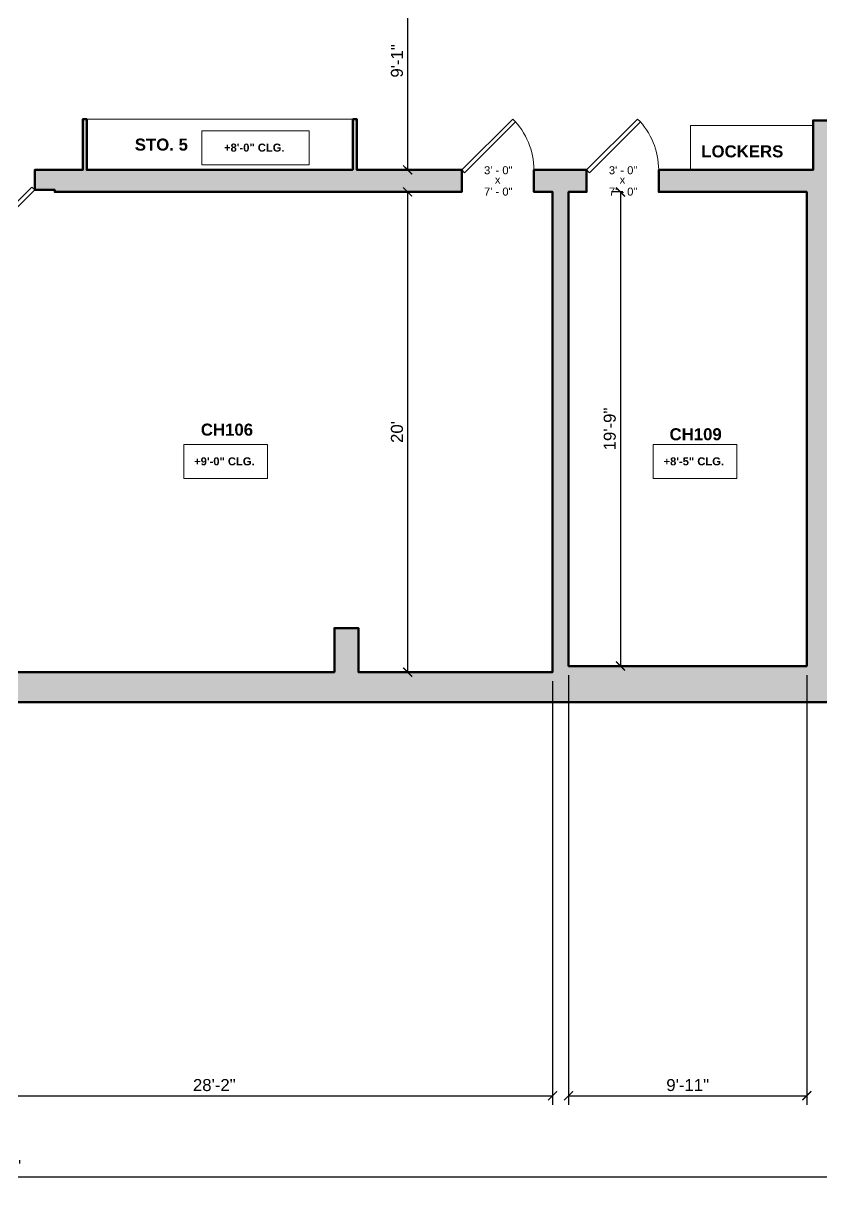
# Model space of a CAD drawing. Header units: inches. Extents: x -2078 to 106214, y -964 to 6385.
# Drawn here: x 18782 to 19181, y 3423 to 4004 of the extents above; entities that cross this region are included whole.
import ezdxf

# ---------------------------------------------------------------- set-up
doc = ezdxf.new("R2010")
doc.units = ezdxf.units.IN
doc.header["$MEASUREMENT"] = 0
for name, color, linetype, lineweight in [('A-ANNO', 2, 'Continuous', 5), ('A-ANNO-DIMS', 1, 'Continuous', 9), ('A-CASE', 4, 'Continuous', 9), ('A-DOOR', 1, 'Continuous', 18), ('A-WALL', 3, 'Continuous', 40)]:
    doc.layers.add(name, color=color, linetype=linetype, lineweight=lineweight)
doc.layers.add('A-HATCH', color=9, linetype='Continuous')
doc.styles.add('Arial_1', font='arial.ttf', dxfattribs={"height": 0.0625})
doc.styles.add('Arial_2', font='arial.ttf', dxfattribs={"height": 3})
doc.styles.add('Arial_B', font='arialbd.ttf', dxfattribs={"height": 4.5})
doc.styles.add('Arial_B_1', font='arialbd.ttf', dxfattribs={"height": 3})
doc.styles.add('Jay Cad', font='arial.ttf', dxfattribs={"height": 0.125})
doc.styles.add('JC', font='arial.ttf', dxfattribs={"height": 0.125})
doc.dimstyles.new('Jay Cad - DIMS', dxfattribs={"dimtxt": 0.125, "dimasz": 0.09375, "dimexe": 0.09375, "dimexo": 0.09375, "dimgap": 0.046875, "dimtad": 1, "dimdec": 1, "dimzin": 0, "dimdsep": 46, "dimlunit": 4, "dimtxsty": 'Jay Cad', "dimblk": 'ARCHTICK', "dimcen": 0.09, "dimclrd": 1, "dimclre": 1, "dimclrt": 256, "dimadec": 0, "dimazin": 0, "dimtfac": 1, "dimtdec": 1, "dimtofl": 0, "dimtmove": 1, "dimatfit": 3, "dimfxl": 1, "dimtolj": 1, "dimtzin": 0, "dimarcsym": 0})
doc.dimstyles.new('JC-DIMS', dxfattribs={"dimtxt": 0.125, "dimasz": 0.09375, "dimexe": 0.09375, "dimexo": 0.09375, "dimgap": 0.046875, "dimtad": 1, "dimdec": 1, "dimzin": 0, "dimdsep": 46, "dimlunit": 4, "dimtxsty": 'JC', "dimblk": 'ARCHTICK', "dimcen": 0.09, "dimclrd": 1, "dimclre": 1, "dimclrt": 256, "dimadec": 0, "dimazin": 0, "dimtfac": 1, "dimtdec": 1, "dimtofl": 0, "dimtmove": 1, "dimatfit": 3, "dimfxl": 1, "dimtolj": 1, "dimtzin": 0, "dimarcsym": 0})

# ---------------------------------------------------------------- blocks, each defined once
blk = doc.blocks.new('JC_DOOR_SINGLE PANEL - SINGLE DOOR-1722532-1st Floor Plan')
at = {"layer": 'A-DOOR', "lineweight": 30}
for p, q in [((-8.87, -29.54), (16.59, -4.09)), ((18, -5.5), (-7.46, -30.96)), ((16.59, -4.09), (18, -5.5)), ((-7.46, -30.96), (-8.87, -29.54))]:
    blk.add_line(p, q, dxfattribs=at)
at = {"layer": 'A-DOOR', "lineweight": 9}
blk.add_arc((18, -5.5), 36, 180, 225, dxfattribs=at)
blk = doc.blocks.new('JC_DOOR_SINGLE PANEL - SINGLE DOOR-1525205-1st Floor Plan')
at = {"layer": 'A-DOOR', "lineweight": 30}
for p, q in [((-8.87, -29.04), (16.59, -3.59)), ((18, -5), (-7.46, -30.46)), ((16.59, -3.59), (18, -5)), ((-7.46, -30.46), (-8.87, -29.04))]:
    blk.add_line(p, q, dxfattribs=at)
at = {"layer": 'A-DOOR', "lineweight": 9}
blk.add_arc((18, -5), 36, 180, 225, dxfattribs=at)
blk = doc.blocks.new('Casework 5 - Casework 1-1643815-1st Floor Plan')
at = {"layer": 'A-CASE'}
blk.add_line((-759.7, -377.04), (-892.7, -377.04), dxfattribs=at)
blk = doc.blocks.new('Casework 35 - Casework 1-1710433-1st Floor Plan')
at = {"layer": 'A-CASE'}
for p in [(-947.45, -354.71), (-886.27, -332.45)]:
    blk.add_line(p, (-947.45, -332.45), dxfattribs=at)
blk = doc.blocks.new('_ArchTick')
at = {"color": 0, "linetype": 'ByBlock', "const_width": 0.15}
blk.add_lwpolyline([(-0.5, -0.5), (0.5, 0.5)], dxfattribs=at)
blk = doc.blocks.new('*D1129')
at = {"layer": 'A-ANNO', "color": 1, "lineweight": -2, "transparency": 16777216}
for p, q in [((18708.7, 3675.38), (18708.7, 3463.58)), ((19046.7, 3675.38), (19046.7, 3463.58)), ((18708.7, 3468.08), (19046.7, 3468.08))]:
    blk.add_line(p, q, dxfattribs=at)
at = {"layer": 'Defpoints', "color": 0, "transparency": 16777216}
for p in [(18708.7, 3679.88), (19046.7, 3679.88), (19046.7, 3468.08)]:
    blk.add_point(p, dxfattribs=at)
at = {"layer": 'A-ANNO', "color": 1, "lineweight": -2, "transparency": 16777216, "xscale": 4.5, "yscale": 4.5, "zscale": 4.5, "rotation": 180}
blk.add_blockref('_ArchTick', (18708.7, 3468.08), dxfattribs=at)
at = {"layer": 'A-ANNO', "color": 1, "lineweight": -2, "transparency": 16777216, "xscale": 4.5, "yscale": 4.5, "zscale": 4.5}
blk.add_blockref('_ArchTick', (19046.7, 3468.08), dxfattribs=at)
at = {"layer": 'A-ANNO', "transparency": 16777216, "insert": (18877.7, 3473.4), "char_height": 6, "attachment_point": 5, "style": 'Jay Cad'}
blk.add_mtext('\\A1;28\'-2"', dxfattribs=at)
blk = doc.blocks.new('*D1131')
at = {"layer": 'A-ANNO', "color": 1, "lineweight": -2, "transparency": 16777216}
for p, q in [((19054.7, 3678.38), (19054.7, 3463.58)), ((19173.7, 3678.38), (19173.7, 3463.58)), ((19054.7, 3468.08), (19173.7, 3468.08))]:
    blk.add_line(p, q, dxfattribs=at)
at = {"layer": 'Defpoints', "color": 0, "transparency": 16777216}
for p in [(19054.7, 3682.88), (19173.7, 3682.88), (19173.7, 3468.08)]:
    blk.add_point(p, dxfattribs=at)
at = {"layer": 'A-ANNO', "color": 1, "lineweight": -2, "transparency": 16777216, "xscale": 4.5, "yscale": 4.5, "zscale": 4.5, "rotation": 180}
blk.add_blockref('_ArchTick', (19054.7, 3468.08), dxfattribs=at)
at = {"layer": 'A-ANNO', "color": 1, "lineweight": -2, "transparency": 16777216, "xscale": 4.5, "yscale": 4.5, "zscale": 4.5}
blk.add_blockref('_ArchTick', (19173.7, 3468.08), dxfattribs=at)
at = {"layer": 'A-ANNO', "transparency": 16777216, "insert": (19114.2, 3473.4), "char_height": 6, "attachment_point": 5, "style": 'Jay Cad'}
blk.add_mtext('\\A1;9\'-11"', dxfattribs=at)
blk = doc.blocks.new('*D1173')
at = {"layer": 'A-ANNO', "color": 1, "lineweight": -2, "transparency": 16777216}
for p, q in [((19791.7, 3824), (19791.7, 3423.1)), ((17744.7, 3807.38), (17744.7, 3423.1)), ((17744.7, 3427.6), (19791.7, 3427.6))]:
    blk.add_line(p, q, dxfattribs=at)
at = {"layer": 'Defpoints', "color": 0, "transparency": 16777216}
for p in [(19791.7, 3828.5), (17744.7, 3811.88), (19791.7, 3427.6)]:
    blk.add_point(p, dxfattribs=at)
at = {"layer": 'A-ANNO', "color": 1, "lineweight": -2, "transparency": 16777216, "xscale": 4.5, "yscale": 4.5, "zscale": 4.5, "rotation": 180}
blk.add_blockref('_ArchTick', (17744.7, 3427.6), dxfattribs=at)
at = {"layer": 'A-ANNO', "color": 1, "lineweight": -2, "transparency": 16777216, "xscale": 4.5, "yscale": 4.5, "zscale": 4.5}
blk.add_blockref('_ArchTick', (19791.7, 3427.6), dxfattribs=at)
at = {"layer": 'A-ANNO', "transparency": 16777216, "insert": (18768.2, 3432.91), "char_height": 6, "attachment_point": 5, "style": 'Jay Cad'}
blk.add_mtext('\\A1;170\'-7"', dxfattribs=at)
blk = doc.blocks.new('JC- existing door Tag_quad - JC- existing door Tag_quad-839775-1st Floor Plan')
at = {"layer": 'A-ANNO', "insert": (-0.0234, 0.0378), "char_height": 0.0625, "width": 0.0505, "attachment_point": 1, "style": 'Arial_1', "bg_fill": 3, "box_fill_scale": 1.25, "bg_fill_color": 256, "bg_fill_true_color": 13158600, "bg_fill_transparency": 0}
blk.add_mtext('x', dxfattribs=at)
blk = doc.blocks.new('*D1207')
at = {"layer": 'A-ANNO-DIMS', "color": 1, "lineweight": -2, "transparency": 16777216}
for p, q in [((18975.45, 3919.88), (18969.8, 3919.88)), ((18974.3, 3919.88), (18974.3, 3679.88)), ((18975.45, 3679.88), (18969.8, 3679.88))]:
    blk.add_line(p, q, dxfattribs=at)
at = {"layer": 'Defpoints', "color": 0, "transparency": 16777216}
for p in [(18979.95, 3919.88), (18974.3, 3679.88), (18979.95, 3679.88)]:
    blk.add_point(p, dxfattribs=at)
at = {"layer": 'A-ANNO-DIMS', "color": 1, "lineweight": -2, "transparency": 16777216, "xscale": 4.5, "yscale": 4.5, "zscale": 4.5}
for p, rotation in [((18974.3, 3919.88), 90), ((18974.3, 3679.88), 270)]:
    blk.add_blockref('_ArchTick', p, dxfattribs=dict(at, rotation=rotation))
at = {"layer": 'A-ANNO-DIMS', "transparency": 16777216, "insert": (18968.98, 3799.88), "char_height": 6, "width": 0.4874, "attachment_point": 5, "rotation": 90, "style": 'JC'}
blk.add_mtext("\\A1;20'", dxfattribs=at)
blk = doc.blocks.new('*D1209')
at = {"layer": 'A-ANNO-DIMS', "color": 1, "lineweight": -2, "transparency": 16777216}
for p, q in [((18975.45, 4039.88), (18969.8, 4039.88)), ((18974.3, 4039.88), (18974.3, 3930.88)), ((18975.45, 3930.88), (18969.8, 3930.88))]:
    blk.add_line(p, q, dxfattribs=at)
at = {"layer": 'Defpoints', "color": 0, "transparency": 16777216}
for p in [(18979.95, 4039.88), (18974.3, 3930.88), (18979.95, 3930.88)]:
    blk.add_point(p, dxfattribs=at)
at = {"layer": 'A-ANNO-DIMS', "color": 1, "lineweight": -2, "transparency": 16777216, "xscale": 4.5, "yscale": 4.5, "zscale": 4.5}
for p, rotation in [((18974.3, 4039.88), 90), ((18974.3, 3930.88), 270)]:
    blk.add_blockref('_ArchTick', p, dxfattribs=dict(at, rotation=rotation))
at = {"layer": 'A-ANNO-DIMS', "transparency": 16777216, "insert": (18968.98, 3985.38), "char_height": 6, "width": 0.4008, "attachment_point": 5, "rotation": 90, "style": 'JC'}
blk.add_mtext('\\A1;9\'-1"', dxfattribs=at)
blk = doc.blocks.new('*D1217')
at = {"layer": 'A-ANNO-DIMS', "color": 1, "lineweight": -2, "transparency": 16777216}
for p, q in [((19081.76, 3919.88), (19076.11, 3919.88)), ((19080.61, 3919.88), (19080.61, 3682.88)), ((19081.76, 3682.88), (19076.11, 3682.88))]:
    blk.add_line(p, q, dxfattribs=at)
at = {"layer": 'Defpoints', "color": 0, "transparency": 16777216}
for p in [(19086.26, 3919.88), (19080.61, 3682.88), (19086.26, 3682.88)]:
    blk.add_point(p, dxfattribs=at)
at = {"layer": 'A-ANNO-DIMS', "color": 1, "lineweight": -2, "transparency": 16777216, "xscale": 4.5, "yscale": 4.5, "zscale": 4.5}
for p, rotation in [((19080.61, 3919.88), 90), ((19080.61, 3682.88), 270)]:
    blk.add_blockref('_ArchTick', p, dxfattribs=dict(at, rotation=rotation))
at = {"layer": 'A-ANNO-DIMS', "transparency": 16777216, "insert": (19075.29, 3801.38), "char_height": 6, "width": 0.4874, "attachment_point": 5, "rotation": 90, "style": 'JC'}
blk.add_mtext('\\A1;19\'-9"', dxfattribs=at)

msp = doc.modelspace()

# ---------------------------------------------------------------- hatches: boundary and pattern name
at = {"layer": 'A-HATCH'}
h = msp.add_hatch(color=256, dxfattribs=at)
h.dxf.hatch_style = 1
h.paths.add_polyline_path([(18752.023, 3930.88), (18751.023, 3930.88), (18751.023, 3936.286), (18708.414, 3936.286), (18708.414, 3958.467), (18697.414, 3958.467), (18697.414, 3968.217), (18695.226, 3968.217), (18695.226, 3967.217), (18693.914, 3967.217), (18693.914, 3958.467), (18693.414, 3958.467), (18693.414, 3931.88), (18612.414, 3931.88), (18612.414, 3964.217), (18612.914, 3964.217), (18612.914, 3967.217), (18611.601, 3967.217), (18611.601, 3968.217), (18606.414, 3968.217), (18606.414, 3931.88), (18473.414, 3931.88), (18473.414, 3968.217), (18468.414, 3968.217), (18468.414, 3956.344), (18457.414, 3956.344), (18457.414, 3931.88), (18446.703, 3931.88), (18446.703, 3921.88), (18456.703, 3921.88), (18456.703, 3916.88), (18461.703, 3916.88), (18461.703, 3921.88), (18695.703, 3921.88), (18695.703, 3908.88), (18708.703, 3908.88), (18708.703, 3921.286), (18751.023, 3921.286), (18751.023, 3920.88), (18752.023, 3920.88)])
h.paths.add_polyline_path([(19001.363, 3930.88), (18948.951, 3930.88), (18948.951, 3956.224), (18946.951, 3956.224), (18946.951, 3930.88), (18813.951, 3930.88), (18813.951, 3956.224), (18811.951, 3956.224), (18811.951, 3930.88), (18788.023, 3930.88), (18788.023, 3920.88), (18798.023, 3920.88), (18798.023, 3919.88), (19001.363, 3919.88)])

# ---------------------------------------------------------------- linework, layer by layer
at = {"layer": 'A-ANNO', "flags": 128}
for points in [[(18871.454, 3950.507), (18925.054, 3950.507), (18925.054, 3933.439), (18871.454, 3933.439)], [(18862.525, 3793.668), (18904.261, 3793.668), (18904.261, 3776.6), (18862.525, 3776.6)], [(19097.027, 3793.668), (19138.763, 3793.668), (19138.763, 3776.6), (19097.027, 3776.6)]]:
    msp.add_lwpolyline(points, close=True, dxfattribs=at)
at = {"layer": 'A-WALL', "lineweight": 60}
msp.add_lwpolyline([(18946.951, 3930.88), (18813.951, 3930.88), (18813.951, 3956.224), (18811.951, 3956.224), (18811.951, 3930.88), (18788.023, 3930.88), (18788.023, 3920.88), (18798.023, 3920.88), (18798.023, 3919.88), (19001.363, 3919.88), (19001.363, 3930.88), (18948.951, 3930.88), (18948.951, 3956.224), (18946.951, 3956.224)], close=True, dxfattribs=at)

# ---------------------------------------------------------------- block references
at = {"layer": 'A-CASE'}
for name, p in [('Casework 5 - Casework 1-1643815-1st Floor Plan', (19706.647, 4333.265)), ('Casework 35 - Casework 1-1710433-1st Floor Plan', (20063.106, 4285.587))]:
    msp.add_blockref(name, p, dxfattribs=at)
at = {"layer": 'A-DOOR', "rotation": 180}
for p in [(19019.363, 3925.38), (19081.703, 3925.38)]:
    msp.add_blockref('JC_DOOR_SINGLE PANEL - SINGLE DOOR-1722532-1st Floor Plan', p, dxfattribs=at)
at = {"layer": 'A-DOOR'}
msp.add_blockref('JC_DOOR_SINGLE PANEL - SINGLE DOOR-1525205-1st Floor Plan', (18770.023, 3925.88), dxfattribs=at)

# ---------------------------------------------------------------- texts
at = {"layer": 'A-ANNO', "attachment_point": 1}
for s, insert, char_height, width, style in [('STO. 5 ', (18837.977, 3946.552), 6, 35.552, 'Arial_B'), ('+8\'-0" CLG.', (18882.574, 3944.054), 4, 37.976, 'Arial_B_1'), ('LOCKERS', (19120.988, 3943.17), 6, 50.5, 'Arial_B'), ('CH106', (18870.974, 3804.07), 6, 66.862, 'Arial_B'), ('CH109', (19105.137, 3801.756), 6, 65.65, 'Arial_B'), ('+9\'-0" CLG.', (18867.645, 3787.215), 4, 37.976, 'Arial_B_1'), ('+8\'-5" CLG.', (19102.147, 3787.215), 4, 37.976, 'Arial_B_1')]:
    msp.add_mtext(s, dxfattribs=dict(at, insert=insert, char_height=char_height, width=width, style=style))

# ---------------------------------------------------------------- dimensions: what is measured, and where the dimension line sits
at = {"layer": 'A-ANNO'}
for base, p1, p2, picture, middle in [((19791.703, 3427.601), (17744.703, 3811.88), (19791.703, 3828.501), '*D1173', (18768.203, 3432.915)), ((19046.703, 3468.084), (18708.703, 3679.88), (19046.703, 3679.88), '*D1129', (18877.703, 3473.398)), ((19173.703, 3468.084), (19054.703, 3682.88), (19173.703, 3682.88), '*D1131', (19114.203, 3473.398))]:
    dim = msp.add_linear_dim(base=base, p1=p1, p2=p2, dimstyle='Jay Cad - DIMS', dxfattribs=at)
    dim.commit()
    dim.dimension.update_dxf_attribs({"geometry": picture, "text_midpoint": middle})
at = {"layer": 'A-ANNO-DIMS'}
for base, p1, p2, picture, middle in [((18974.298, 3930.88), (18979.955, 4039.88), (18979.955, 3930.88), '*D1209', (18968.985, 3985.38)), ((18974.298, 3679.88), (18979.955, 3919.88), (18979.955, 3679.88), '*D1207', (18968.985, 3799.88))]:
    dim = msp.add_linear_dim(base=base, p1=p1, p2=p2, angle=90, dimstyle='JC-DIMS', dxfattribs=at)
    dim.commit()
    dim.dimension.update_dxf_attribs({"geometry": picture, "text_midpoint": middle})

# ---------------------------------------------------------------- next in the draw order: block references
at = {"layer": 'A-ANNO', "xscale": 64, "yscale": 64, "zscale": 64}
for p in [(19019.363, 3925.589), (19081.703, 3925.589)]:
    msp.add_blockref('JC- existing door Tag_quad - JC- existing door Tag_quad-839775-1st Floor Plan', p, dxfattribs=at)

# ---------------------------------------------------------------- next in the draw order: hatches: boundary and pattern name
at = {"layer": 'A-HATCH'}
h = msp.add_hatch(color=256, dxfattribs=at)
h.dxf.hatch_style = 1
h.paths.add_polyline_path([(19805.414, 4380.691), (19877.414, 4380.691), (19877.414, 4386.691), (19869.414, 4386.691), (19805.414, 4386.691), (19805.414, 4401.691), (19793.414, 4401.691), (19793.414, 4193.501), (19788.228, 4193.501), (19788.228, 4187.501), (19791.414, 4187.501), (19791.414, 3930.501), (19785.414, 3930.501), (19785.414, 3920.501), (19791.703, 3920.501), (19791.703, 3828.501), (19664.703, 3828.501), (19664.703, 3920.501), (19749.414, 3920.501), (19749.414, 3930.501), (19668.693, 3930.501), (19668.693, 3955.448), (19655.693, 3955.448), (19655.693, 3930.501), (19473.414, 3930.501), (19473.414, 3920.501), (19658.703, 3920.501), (19658.703, 3828.501), (19428.703, 3828.501), (19428.703, 3920.501), (19437.414, 3920.501), (19437.414, 3930.501), (19429.414, 3930.501), (19429.414, 3955.715), (19416.414, 3955.715), (19416.414, 3930.88), (19409.414, 3930.88), (19409.414, 3916.88), (19413.703, 3916.88), (19413.703, 3684.88), (19191.703, 3684.88), (19191.703, 3916.88), (19373.414, 3916.88), (19373.414, 3930.88), (19188.838, 3930.88), (19188.838, 3955.643), (19176.838, 3955.643), (19176.838, 3930.88), (19099.703, 3930.88), (19099.703, 3919.88), (19173.703, 3919.88), (19173.703, 3682.88), (19054.703, 3682.88), (19054.703, 3919.88), (19063.703, 3919.88), (19063.703, 3930.88), (19037.363, 3930.88), (19037.363, 3919.88), (19046.703, 3919.88), (19046.703, 3679.88), (18949.703, 3679.88), (18949.703, 3701.88), (18937.703, 3701.88), (18937.703, 3679.88), (18708.703, 3679.88), (18708.703, 3691.88), (18695.703, 3691.88), (18695.703, 3679.88), (18385.703, 3679.88), (18385.703, 3865.63), (18377.703, 3865.63), (18377.703, 3866.88), (18372.703, 3866.88), (18372.703, 3679.88), (18229.703, 3679.88), (18229.703, 3723.02), (18216.703, 3723.02), (18216.703, 3679.88), (18145.476, 3679.88), (18145.476, 3690.52), (18140.476, 3690.52), (18140.476, 3679.88), (18073.062, 3679.88), (18073.062, 3701.939), (18061.062, 3701.939), (18061.062, 3679.88), (17927.453, 3679.88), (17927.453, 3690.13), (17922.453, 3690.13), (17922.453, 3679.88), (17851.703, 3679.88), (17851.703, 3775.38), (17922.453, 3775.38), (17922.453, 3772.38), (17927.453, 3772.38), (17927.453, 3780.38), (17851.703, 3780.38), (17851.703, 3884.519), (17856.251, 3884.519), (17856.251, 3896.519), (17851.703, 3896.519), (17851.703, 3921.88), (17898.414, 3921.88), (17898.414, 3931.88), (17849.414, 3931.88), (17849.414, 3933.88), (17844.414, 3933.88), (17844.414, 3931.88), (17833.526, 3931.88), (17833.526, 3921.88), (17839.703, 3921.88), (17839.703, 3811.88), (17744.703, 3811.88), (17744.703, 3921.88), (17785.526, 3921.88), (17785.526, 3931.88), (17780.35, 3931.88), (17780.35, 3966.098), (17694.851, 3966.098), (17694.851, 3979.52), (17652.414, 4041.947), (17652.414, 4134.469), (17646.414, 4134.469), (17646.414, 4040.101), (17688.851, 3977.674), (17688.851, 3960.098), (17774.35, 3960.098), (17774.35, 3931.88), (17723.703, 3931.88), (17723.703, 3805.88), (17839.703, 3805.88), (17839.703, 3664.88), (19428.703, 3664.88), (19428.703, 3822.501), (19804.703, 3822.501), (19804.703, 3920.501), (19805.414, 3920.501)])

# ---------------------------------------------------------------- next in the draw order: linework, layer by layer
at = {"layer": 'A-WALL', "lineweight": 60}
for points in [[(17646.414, 4040.101), (17688.851, 3977.674), (17688.851, 3960.098), (17774.35, 3960.098), (17774.35, 3931.88), (17723.703, 3931.88), (17723.703, 3805.88), (17839.703, 3805.88), (17839.703, 3664.88), (19428.703, 3664.88)], [(19188.838, 3955.643), (19176.838, 3955.643), (19176.838, 3930.88), (19099.703, 3930.88), (19099.703, 3919.88), (19173.703, 3919.88), (19173.703, 3682.88), (19054.703, 3682.88), (19054.703, 3919.88), (19063.703, 3919.88), (19063.703, 3930.88), (19037.363, 3930.88), (19037.363, 3919.88), (19046.703, 3919.88), (19046.703, 3679.88), (18949.703, 3679.88), (18949.703, 3701.88), (18937.703, 3701.88), (18937.703, 3679.88), (18708.703, 3679.88)]]:
    msp.add_lwpolyline(points, dxfattribs=at)

# ---------------------------------------------------------------- next in the draw order: texts
at = {"layer": 'A-ANNO', "char_height": 4, "width": 17.978, "attachment_point": 1, "style": 'Arial_2'}
for s, insert in [('3\' - 0"', (19012.477, 3932.726)), ('3\' - 0"', (19074.817, 3932.726)), ('7\' - 0"', (19012.477, 3922.045)), ('7\' - 0"', (19074.817, 3922.045))]:
    msp.add_mtext(s, dxfattribs=dict(at, insert=insert))

# ---------------------------------------------------------------- next in the draw order: dimensions: what is measured, and where the dimension line sits
at = {"layer": 'A-ANNO-DIMS'}
dim = msp.add_linear_dim(base=(19080.605, 3682.88), p1=(19086.262, 3919.88), p2=(19086.262, 3682.88), angle=90, dimstyle='JC-DIMS', dxfattribs=at)
dim.commit()
dim.dimension.update_dxf_attribs({"geometry": '*D1217', "text_midpoint": (19075.292, 3801.38)})

doc.saveas('drawing.dxf')
